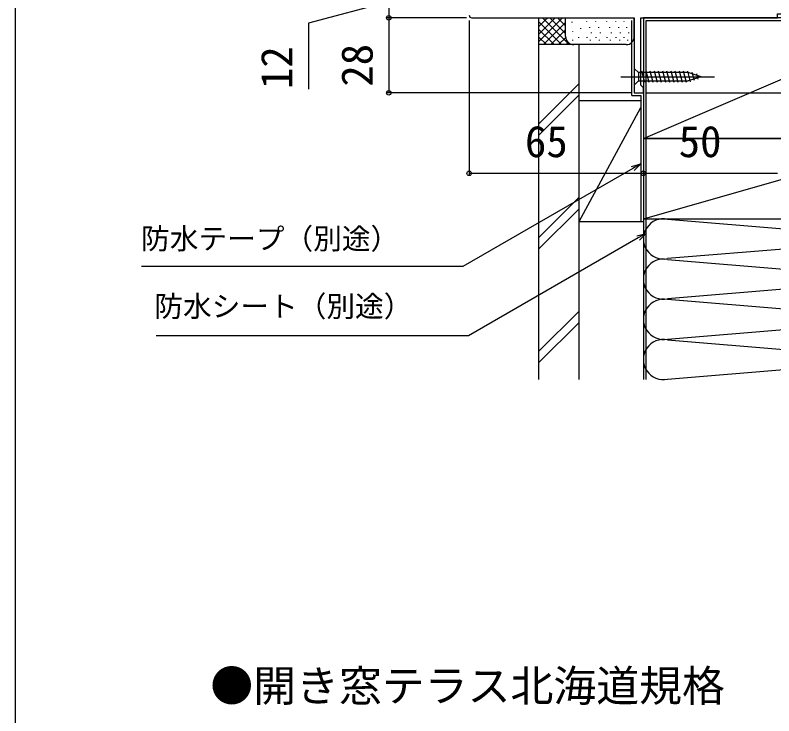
# Model space of a CAD drawing. Units: millimetres, scale not verified. Extents: x -700 to 700, y -1043 to 1038.
# Drawn here: x -700 to -416.9, y 76.2 to 337.7 of the extents above; entities that cross this region are included whole.
import ezdxf
from ezdxf.enums import TextEntityAlignment as Align

# ---------------------------------------------------------------- set-up
doc = ezdxf.new("R2010")
doc.units = ezdxf.units.MM
doc.header["$LTSCALE"] = 6
for name, color, linetype in [('0-1_USER1', 3, 'Continuous'), ('0-2_YKK_11', 7, 'Continuous'), ('0-4_YKK_13', 4, 'Continuous'), ('0-6_YKK_D', 6, 'Continuous'), ('0-7_YKK_ZWAK', 7, 'Continuous'), ('0-8_YSS_K', 3, 'Continuous'), ('0-9_YSS_KE', 3, 'Continuous')]:
    doc.layers.add(name, color=color, linetype=linetype)
doc.styles.add('ＭＳ ゴシック', font='')
doc.styles.get('ＭＳ ゴシック').set_extended_font_data('MS Gothic')

msp = doc.modelspace()

# ---------------------------------------------------------------- linework, layer by layer
at = {"layer": '0-2_YKK_11'}
msp.add_lwpolyline([(-529.596, 336.7), (-468.996, 336.7), (-468.996, 308.7), (-465.596, 308.7), (-465.596, 310.6), (-466.096, 311.1), (-466.596, 311.6), (-466.596, 336.7), (-415.596, 336.7), (-415.596, 338.2), (-403.096, 338.2), (-403.096, 336.7), (-400.596, 336.7), (-400.596, 340.7), (-415.596, 340.7), (-415.596, 392.7), (-417.396, 392.7), (-417.396, 390.7), (-425.596, 390.7), (-425.596, 387.4)], dxfattribs=at)
msp.add_arc((-529.596, 337.7), 1, 180.00001, 269.99999, dxfattribs=at)
at = {"layer": '0-4_YKK_13'}
for p, q in [((-468.996, 317.8), (-468.996, 311.6)), ((-468.996, 317.8), (-467.446, 316.25)), ((-473.996, 314.7), (-438.996, 314.7)), ((-448.912, 316.25), (-467.446, 316.25)), ((-467.446, 316.25), (-467.446, 313.15)), ((-465.02, 312.6), (-466.145, 316.8)), ((-463.467, 312.6), (-464.592, 316.8)), ((-461.914, 312.6), (-463.039, 316.8)), ((-460.361, 312.6), (-461.486, 316.8)), ((-458.808, 312.6), (-459.933, 316.8)), ((-457.255, 312.6), (-458.38, 316.8)), ((-455.702, 312.6), (-456.827, 316.8)), ((-454.149, 312.6), (-455.275, 316.8)), ((-452.596, 312.6), (-453.722, 316.8)), ((-451.043, 312.6), (-452.169, 316.8)), ((-449.49, 312.6), (-450.616, 316.8)), ((-448.007, 312.859), (-449.063, 316.8)), ((-443.996, 314.7), (-448.912, 316.25)), ((-443.996, 314.7), (-448.912, 313.15)), ((-446.575, 313.31), (-447.388, 316.346)), ((-445.143, 313.762), (-445.692, 315.812)), ((-468.996, 311.6), (-467.446, 313.15)), ((-467.446, 313.15), (-448.912, 313.15))]:
    msp.add_line(p, q, dxfattribs=at)
at = {"layer": '0-6_YKK_D'}
for p, q in [((-560.596, 348.7), (-560.596, 336.7)), ((-531.596, 336.7), (-561.596, 336.7)), ((-534.596, 336.7), (-561.596, 336.7)), ((-560.596, 336.7), (-560.596, 308.7)), ((-530.596, 335.7), (-530.596, 277.7)), ((-469.996, 308.7), (-561.596, 308.7)), ((-464.596, 308.7), (-142.596, 308.7)), ((-465.596, 307.7), (-465.596, 277.7)), ((-465.596, 307.7), (-465.596, 277.7)), ((-530.596, 278.7), (-465.596, 278.7)), ((-465.596, 278.7), (-415.596, 278.7))]:
    msp.add_line(p, q, dxfattribs=at)
for points in [[(-560.596, 342.7), (-590.596, 334.713), (-590.596, 310.077)], [(-466.596, 282.19), (-469.54, 280.49), (-532.995, 243.855), (-652.912, 243.855)], [(-469.996, 281.279), (-466.596, 282.19), (-469.085, 279.701)], [(-464.596, 256.271), (-467.54, 254.571), (-530.834, 218.029), (-647.412, 218.029)], [(-467.996, 255.36), (-464.596, 256.271), (-467.085, 253.782)]]:
    msp.add_lwpolyline(points, dxfattribs=at)
for centre in [(-560.596, 336.7), (-560.596, 336.7), (-560.596, 308.7), (-530.596, 278.7), (-465.596, 278.7), (-465.596, 278.7)]:
    msp.add_circle(centre, 0.85, dxfattribs=at)
at = {"layer": '0-7_YKK_ZWAK'}
msp.add_line((-700, 996.7), (-700, -1043.3), dxfattribs=at)
at = {"layer": '0-8_YSS_K'}
for p, q in [((-504.596, 326.7), (-504.596, 336.7)), ((-504.596, 327.842), (-495.738, 336.7)), ((-504.596, 330.671), (-498.567, 336.7)), ((-504.596, 333.499), (-501.395, 336.7)), ((-504.596, 335.185), (-496.111, 326.7)), ((-503.282, 336.7), (-493.282, 326.7)), ((-502.91, 326.7), (-494.596, 335.014)), ((-501.596, 336.327), (-501.223, 336.7)), ((-500.454, 336.7), (-494.596, 330.842)), ((-497.625, 336.7), (-494.596, 333.671)), ((-494.797, 336.7), (-494.596, 336.499)), ((-494.596, 329.7), (-494.596, 336.7)), ((-492.251, 335.18), (-492.251, 334.98)), ((-486.841, 335.484), (-486.841, 335.284)), ((-483.465, 335.484), (-483.465, 335.284)), ((-479.351, 335.484), (-479.351, 335.284)), ((-475.975, 335.484), (-475.975, 335.284)), ((-472.946, 335.484), (-472.946, 335.284)), ((-468.996, 329.693), (-468.996, 336.7)), ((-465.596, 291.7), (-360.596, 336.7)), ((-504.596, 332.357), (-498.939, 326.7)), ((-500.081, 326.7), (-494.596, 332.185)), ((-492.059, 331.777), (-492.059, 331.577)), ((-489.101, 332.843), (-489.101, 332.643)), ((-485.754, 333.177), (-485.754, 332.977)), ((-482.378, 333.177), (-482.378, 332.977)), ((-478.264, 333.177), (-478.264, 332.977)), ((-474.888, 333.177), (-474.888, 332.977)), ((-471.859, 333.177), (-471.859, 332.977)), ((-504.596, 329.528), (-501.768, 326.7)), ((-497.253, 326.7), (-494.578, 329.375)), ((-492.083, 328.504), (-492.083, 328.304)), ((-489.768, 329.505), (-489.768, 329.305)), ((-486.755, 329.505), (-486.755, 329.305)), ((-485.429, 328.504), (-485.429, 328.304)), ((-485.095, 331.174), (-485.095, 330.974)), ((-483.379, 329.505), (-483.379, 329.305)), ((-482.053, 328.504), (-482.053, 328.304)), ((-481.719, 331.174), (-481.719, 330.974)), ((-479.265, 329.505), (-479.265, 329.305)), ((-477.939, 328.504), (-477.939, 328.304)), ((-477.605, 331.174), (-477.605, 330.974)), ((-475.89, 329.505), (-475.89, 329.305)), ((-474.563, 328.504), (-474.563, 328.304)), ((-474.229, 331.174), (-474.229, 330.974)), ((-472.861, 329.505), (-472.861, 329.305)), ((-471.534, 328.504), (-471.534, 328.304)), ((-471.2, 331.174), (-471.2, 330.974)), ((-491.596, 326.7), (-504.596, 326.7)), ((-494.424, 326.7), (-493.63, 327.495)), ((-471.996, 326.7), (-491.596, 326.7)), ((-489.596, 312.158), (-504.596, 297.158)), ((-504.596, 292.915), (-489.596, 307.915)), ((-489.596, 260.7), (-489.596, 305.7)), ((-466.596, 305.7), (-489.596, 305.7)), ((-489.596, 260.7), (-466.596, 303.2)), ((-465.596, 305.7), (-465.596, 260.7)), ((-465.596, 291.7), (-465.596, 201.7)), ((-465.596, 261.7), (-360.596, 291.7)), ((-489.596, 269.731), (-504.596, 254.731)), ((-489.596, 265.489), (-504.596, 250.489)), ((-489.596, 260.7), (-465.596, 260.7)), ((-456.564, 261.542), (-369.628, 254.358)), ((-369.628, 254.042), (-456.564, 246.858)), ((-456.564, 246.542), (-369.628, 239.358)), ((-369.628, 239.042), (-456.564, 231.858)), ((-369.628, 224.358), (-456.564, 231.542)), ((-489.596, 227.305), (-504.596, 212.305)), ((-456.564, 216.858), (-369.628, 224.042)), ((-489.596, 223.062), (-504.596, 208.062)), ((-456.564, 216.542), (-369.628, 209.358)), ((-456.564, 201.858), (-369.628, 209.042))]:
    msp.add_line(p, q, dxfattribs=at)
for centre, radius, start, end in [((-491.596, 329.7), 3, 180, 270), ((-471.996, 329.7), 3, 270, 0), ((-458.096, 254.2), 7.5, 78.21647, 281.78351), ((-458.096, 239.2), 7.5, 78.21647, 281.78352), ((-458.096, 224.2), 7.5, 78.21647, 281.78351), ((-458.096, 209.2), 7.5, 78.21647, 281.78351)]:
    msp.add_arc(centre, radius, start, end, dxfattribs=at)
at = {"layer": '0-9_YSS_KE'}
for p, q in [((-469.945, 307.7), (-469.945, 335.7)), ((-504.596, 201.7), (-504.596, 326.7))]:
    msp.add_line(p, q, dxfattribs=at)
for points in [[(-360.596, 291.7), (-360.596, 336.7), (-465.596, 336.7), (-465.596, 291.7)], [(-360.596, 261.7), (-360.596, 291.7), (-465.596, 291.7), (-465.596, 261.7)]]:
    msp.add_lwpolyline(points, close=True, dxfattribs=at)
for points in [[(-464.596, 201.7), (-464.596, 335.7), (-400.596, 335.7)], [(-489.596, 201.7), (-489.596, 326.7), (-504.596, 326.7)], [(-469.945, 307.7), (-466.596, 307.7), (-466.596, 260.7)]]:
    msp.add_lwpolyline(points, dxfattribs=at)

# ---------------------------------------------------------------- texts
at = {"layer": '0-1_USER1', "style": 'ＭＳ ゴシック'}
msp.add_text('●開き窓テラス北海道規格', height=11.73, dxfattribs=at).set_placement((-627.182, 78.064), align=Align.BOTTOM_LEFT)
at = {"layer": '0-6_YKK_D', "style": 'ＭＳ ゴシック'}
for s, p in [('28', (-563.096, 311.018)), ('12', (-593.096, 310.122))]:
    msp.add_text(s, height=11.73, rotation=90, dxfattribs=at).set_placement(p, align=Align.BOTTOM_LEFT)
for s, height, p in [('65', 11.73, (-509.778, 281.2)), ('50', 11.73, (-452.414, 281.2)), ('防水テープ（別途）', 7.845, (-653.01, 248.02)), ('防水シート（別途）', 7.845, (-648.07, 222.798))]:
    msp.add_text(s, height=height, dxfattribs=at).set_placement(p, align=Align.BOTTOM_LEFT)

doc.saveas('drawing.dxf')
